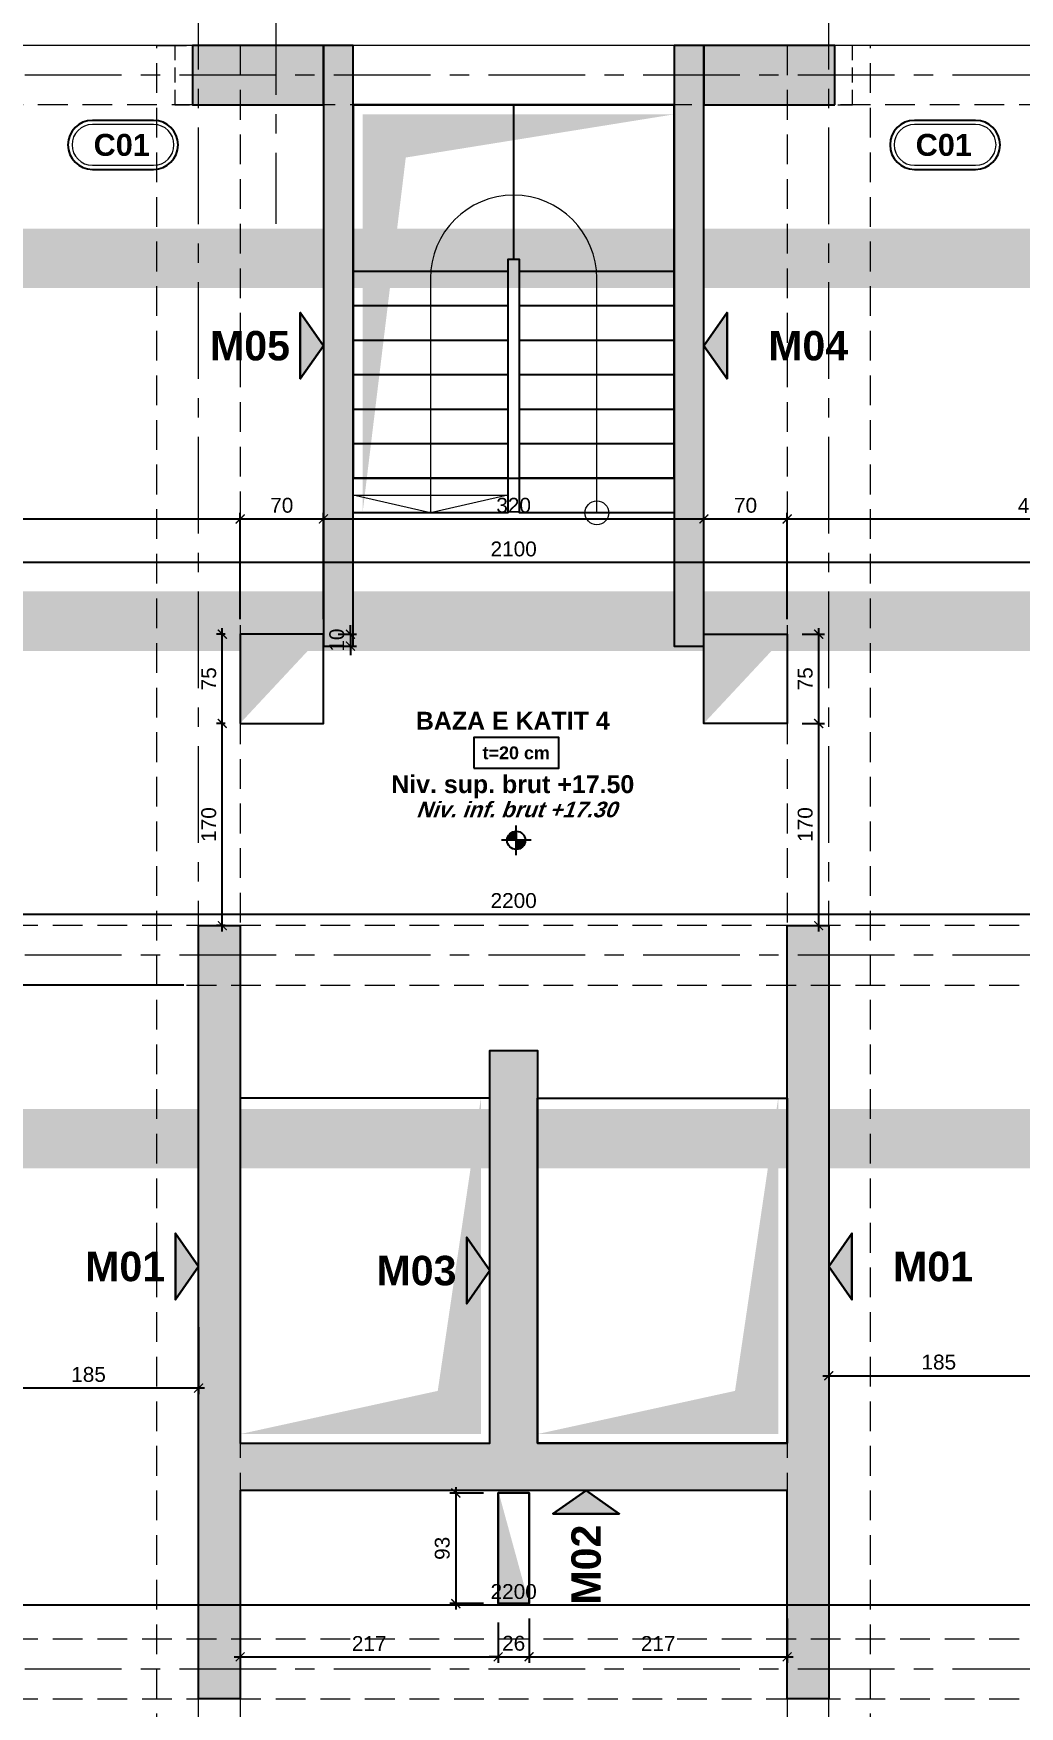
# Model space of a CAD drawing. Header units: centimetres. Extents: x 92587 to 105438, y -55119 to -48334.
# Drawn here: x 101580 to 102409, y -53454 to -52047 of the extents above; entities that cross this region are included whole.
import ezdxf
from ezdxf import colors
from ezdxf.entities.mleader import LeaderData, LeaderLine
from ezdxf.enums import TextEntityAlignment as Align
from ezdxf.math import Vec2, Vec3

# ---------------------------------------------------------------- set-up
doc = ezdxf.new("R2010")
doc.units = ezdxf.units.CM
doc.header["$LTSCALE"] = 50
doc.header["$MEASUREMENT"] = 0
for name, pattern in [('AXES', [2, 1.25, -0.25, 0.25, -0.25]), ('CACHE', [0.375, 0.25, -0.125]), ('CONTINU', [0])]:
    doc.linetypes.add(name, pattern=pattern)
doc.layers.get('0').update_dxf_attribs({"color": 8})
for name, color, linetype, lineweight in [('ARCHITECTE', 252, 'Continuous', 13), ('BETON CACHE', 4, 'CACHE', 5), ('EXISTANT BORD', 251, 'Continuous', 60), ('PERCEMENT COTE', 251, 'Continuous', 13), ('PERCEMENT TRAME', 253, 'Continuous', 13)]:
    doc.layers.add(name, color=color, linetype=linetype, lineweight=lineweight)
for name, color, linetype in [('AXES', 10, 'AXES'), ('BETON COUPE', 3, 'CONTINU'), ('BETON TRAME', 252, 'Continuous'), ('BETON VU', 2, 'Continuous'), ('BORD', 5, 'Continuous'), ('ELEVATION', 150, 'Continuous'), ('NIVEAU', 170, 'Continuous'), ('OMBRE', 253, 'Continuous'), ('PILIER', 7, 'Continuous'), ('TALUS', 2, 'Continuous')]:
    doc.layers.add(name, color=color, linetype=linetype)
doc.layers.add('PILIER PREFA SUP TRAME', color=7, linetype='Continuous', true_color=0xded1ff)
doc.styles.add('Arial', font='arialbd.ttf', dxfattribs={"height": 12.5})
doc.styles.add('BRMNAMES', font='swisseb.ttf', dxfattribs={"height": 20})
doc.styles.add('RS_TEXT_1.100', font='arial.ttf', dxfattribs={"height": 25})
doc.styles.add('RS_TXT_50', font='arial.ttf', dxfattribs={"height": 12.5})
doc.styles.add('style2', font='arialbd.ttf', dxfattribs={"height": 20})
doc.dimstyles.new('RS_50CM_LINEAIRE', dxfattribs={"dimscale": 5, "dimtxt": 12.5, "dimasz": 1.5, "dimexe": 1, "dimexo": 2.5, "dimgap": 1, "dimtad": 1, "dimdec": 1, "dimrnd": 0.5, "dimdsep": 46, "dimtxsty": 'RS_TXT_50', "dimblk1": 'ARCHTICK', "dimblk2": 'ARCHTICK', "dimsah": 1, "dimcen": 2.5, "dimdle": 1, "dimclrt": 4, "dimadec": 0, "dimazin": 2, "dimtfac": 1, "dimtdec": 1, "dimtix": 1, "dimtmove": 2, "dimatfit": 3, "dimfxl": 1, "dimtolj": 1, "dimtzin": 0, "dimarcsym": 0})

# ---------------------------------------------------------------- blocks, each defined once
blk = doc.blocks.new('NIVEAU')
for p, q in [((7.65, 0), (-7.65, 0)), ((0, 7.65), (0, -7.65))]:
    blk.add_line(p, q)
at = {"const_width": 7.65}
for points in [[(0, 3.825, 0.41421356), (-3.825, 0)], [(0, -3.825, 0.41421356), (3.825, 0)]]:
    blk.add_lwpolyline(points, format="xyb", dxfattribs=at)
blk.add_circle((0, 0), 7.65)
blk = doc.blocks.new('PILIER')
at = {"color": 252}
blk.add_lwpolyline([(1.563, 1.2), (-1.437, 1.2, 1), (-1.437, -1.2), (1.563, -1.2, 1), (1.563, 1.2, -1)], format="xyb", dxfattribs=at)
at = {"color": 10, "lineweight": 20}
blk.add_lwpolyline([(1.563, 1), (-1.437, 1, 1), (-1.437, -1), (1.563, -1, 1)], format="xyb", close=True, dxfattribs=at)
at = {"color": 7, "style": 'BRMNAMES'}
blk.add_attdef('PILIER_TEXTE', text='', height=1.076, dxfattribs=at).set_placement((0, 0), align=Align.MIDDLE_CENTER)
blk = doc.blocks.new('ELEVATION _2')
blk.add_hatch(color=0).paths.add_polyline_path([(1.218, -0.851), (0, 0), (-1.218, -0.851)])
at = {"color": 0, "lineweight": 30}
blk.add_lwpolyline([(0, 0), (1.218, -0.851), (-1.218, -0.851), (0, 0)], dxfattribs=at)
at = {"color": 0, "style": 'BRMNAMES'}
blk.add_attdef('ELEVATION_TEXTE', text='', height=1.076, rotation=90, dxfattribs=at).set_placement((0, -1.251), align=Align.MIDDLE_RIGHT)
blk = doc.blocks.new('_Closed')
at = {"color": 0, "linetype": 'ByBlock', "lineweight": -2}
for p, q in [((-1, 0.167), (0, 0)), ((-1, 0.167), (-1, -0.167)), ((0, 0), (-1, -0.167)), ((0, 0), (-1, 0))]:
    blk.add_line(p, q, dxfattribs=at)
blk = doc.blocks.new('_ArchTick')
at = {"color": 0, "linetype": 'ByBlock', "const_width": 0.15}
blk.add_lwpolyline([(-0.5, -0.5), (0.5, 0.5)], dxfattribs=at)
blk = doc.blocks.new('*D2590')
at = {"layer": 'Defpoints', "color": 0, "transparency": 16777216}
for p in [(101753.6, -52455.5), (101336.6, -52482.4), (101753.6, -52552.4)]:
    blk.add_point(p, dxfattribs=at)
at = {"layer": 'PERCEMENT COTE', "color": 0, "lineweight": -2, "transparency": 16777216}
for p, q in [((101331.6, -52455.5), (101758.6, -52455.5)), ((101336.6, -52469.9), (101336.6, -52450.5)), ((101753.6, -52539.9), (101753.6, -52450.5))]:
    blk.add_line(p, q, dxfattribs=at)
at = {"layer": 'PERCEMENT COTE', "color": 0, "lineweight": -2, "transparency": 16777216, "xscale": 7.5, "yscale": 7.5, "zscale": 7.5, "rotation": 180}
blk.add_blockref('_ArchTick', (101336.6, -52455.5), dxfattribs=at)
at = {"layer": 'PERCEMENT COTE', "color": 0, "lineweight": -2, "transparency": 16777216, "xscale": 7.5, "yscale": 7.5, "zscale": 7.5}
blk.add_blockref('_ArchTick', (101753.6, -52455.5), dxfattribs=at)
at = {"layer": 'PERCEMENT COTE', "color": 4, "transparency": 16777216, "insert": (101545.1, -52444.2), "char_height": 12.5, "attachment_point": 5, "style": 'RS_TXT_50'}
blk.add_mtext('\\A1;417', dxfattribs=at)
blk = doc.blocks.new('*D2591')
at = {"layer": 'Defpoints', "color": 0, "transparency": 16777216}
for p in [(101823.6, -52455.5), (101753.6, -52552.4), (101823.6, -52552.4)]:
    blk.add_point(p, dxfattribs=at)
at = {"layer": 'PERCEMENT COTE', "color": 0, "lineweight": -2, "transparency": 16777216}
for p, q in [((101748.6, -52455.5), (101828.6, -52455.5)), ((101753.6, -52539.9), (101753.6, -52450.5)), ((101823.6, -52539.9), (101823.6, -52450.5))]:
    blk.add_line(p, q, dxfattribs=at)
at = {"layer": 'PERCEMENT COTE', "color": 0, "lineweight": -2, "transparency": 16777216, "xscale": 7.5, "yscale": 7.5, "zscale": 7.5, "rotation": 180}
blk.add_blockref('_ArchTick', (101753.6, -52455.5), dxfattribs=at)
at = {"layer": 'PERCEMENT COTE', "color": 0, "lineweight": -2, "transparency": 16777216, "xscale": 7.5, "yscale": 7.5, "zscale": 7.5}
blk.add_blockref('_ArchTick', (101823.6, -52455.5), dxfattribs=at)
at = {"layer": 'PERCEMENT COTE', "color": 4, "transparency": 16777216, "insert": (101788.6, -52444.1), "char_height": 12.5, "attachment_point": 5, "style": 'RS_TXT_50'}
blk.add_mtext('\\A1;70', dxfattribs=at)
blk = doc.blocks.new('*D2592')
at = {"layer": 'Defpoints', "color": 0, "transparency": 16777216}
for p in [(102143.6, -52455.5), (101823.6, -52552.4), (102143.6, -52552.4)]:
    blk.add_point(p, dxfattribs=at)
at = {"layer": 'PERCEMENT COTE', "color": 0, "lineweight": -2, "transparency": 16777216}
for p, q in [((101818.6, -52455.5), (102148.6, -52455.5)), ((101823.6, -52539.9), (101823.6, -52450.5)), ((102143.6, -52539.9), (102143.6, -52450.5))]:
    blk.add_line(p, q, dxfattribs=at)
at = {"layer": 'PERCEMENT COTE', "color": 0, "lineweight": -2, "transparency": 16777216, "xscale": 7.5, "yscale": 7.5, "zscale": 7.5, "rotation": 180}
blk.add_blockref('_ArchTick', (101823.6, -52455.5), dxfattribs=at)
at = {"layer": 'PERCEMENT COTE', "color": 0, "lineweight": -2, "transparency": 16777216, "xscale": 7.5, "yscale": 7.5, "zscale": 7.5}
blk.add_blockref('_ArchTick', (102143.6, -52455.5), dxfattribs=at)
at = {"layer": 'PERCEMENT COTE', "color": 4, "transparency": 16777216, "insert": (101983.6, -52444.1), "char_height": 12.5, "attachment_point": 5, "style": 'RS_TXT_50'}
blk.add_mtext('\\A1;320', dxfattribs=at)
blk = doc.blocks.new('*D2593')
at = {"layer": 'Defpoints', "color": 0, "transparency": 16777216}
for p in [(102213.6, -52455.5), (102143.6, -52552.4), (102213.6, -52552.4)]:
    blk.add_point(p, dxfattribs=at)
at = {"layer": 'PERCEMENT COTE', "color": 0, "lineweight": -2, "transparency": 16777216}
for p, q in [((102138.6, -52455.5), (102218.6, -52455.5)), ((102143.6, -52539.9), (102143.6, -52450.5)), ((102213.6, -52539.9), (102213.6, -52450.5))]:
    blk.add_line(p, q, dxfattribs=at)
at = {"layer": 'PERCEMENT COTE', "color": 0, "lineweight": -2, "transparency": 16777216, "xscale": 7.5, "yscale": 7.5, "zscale": 7.5, "rotation": 180}
blk.add_blockref('_ArchTick', (102143.6, -52455.5), dxfattribs=at)
at = {"layer": 'PERCEMENT COTE', "color": 0, "lineweight": -2, "transparency": 16777216, "xscale": 7.5, "yscale": 7.5, "zscale": 7.5}
blk.add_blockref('_ArchTick', (102213.6, -52455.5), dxfattribs=at)
at = {"layer": 'PERCEMENT COTE', "color": 4, "transparency": 16777216, "insert": (102178.6, -52444.1), "char_height": 12.5, "attachment_point": 5, "style": 'RS_TXT_50'}
blk.add_mtext('\\A1;70', dxfattribs=at)
blk = doc.blocks.new('*D2594')
at = {"layer": 'Defpoints', "color": 0, "transparency": 16777216}
for p in [(102630.5, -52455.5), (102630.5, -52482.4), (102213.6, -52552.4)]:
    blk.add_point(p, dxfattribs=at)
at = {"layer": 'PERCEMENT COTE', "color": 0, "lineweight": -2, "transparency": 16777216}
for p, q in [((102208.6, -52455.5), (102635.5, -52455.5)), ((102213.6, -52539.9), (102213.6, -52450.5)), ((102630.5, -52469.9), (102630.5, -52450.5))]:
    blk.add_line(p, q, dxfattribs=at)
at = {"layer": 'PERCEMENT COTE', "color": 0, "lineweight": -2, "transparency": 16777216, "xscale": 7.5, "yscale": 7.5, "zscale": 7.5, "rotation": 180}
blk.add_blockref('_ArchTick', (102213.6, -52455.5), dxfattribs=at)
at = {"layer": 'PERCEMENT COTE', "color": 0, "lineweight": -2, "transparency": 16777216, "xscale": 7.5, "yscale": 7.5, "zscale": 7.5}
blk.add_blockref('_ArchTick', (102630.5, -52455.5), dxfattribs=at)
at = {"layer": 'PERCEMENT COTE', "color": 4, "transparency": 16777216, "insert": (102422.1, -52444.2), "char_height": 12.5, "attachment_point": 5, "style": 'RS_TXT_50'}
blk.add_mtext('\\A1;417', dxfattribs=at)
blk = doc.blocks.new('*D2597')
at = {"layer": 'Defpoints', "color": 0, "transparency": 16777216}
for p in [(101753.6, -53370.8), (101970.6, -53370.8), (101970.6, -53412.1)]:
    blk.add_point(p, dxfattribs=at)
at = {"layer": 'PERCEMENT COTE', "color": 0, "lineweight": -2, "transparency": 16777216}
for p, q in [((101753.6, -53383.3), (101753.6, -53417.1)), ((101970.6, -53383.3), (101970.6, -53417.1)), ((101748.6, -53412.1), (101975.6, -53412.1))]:
    blk.add_line(p, q, dxfattribs=at)
at = {"layer": 'PERCEMENT COTE', "color": 0, "lineweight": -2, "transparency": 16777216, "xscale": 7.5, "yscale": 7.5, "zscale": 7.5, "rotation": 180}
blk.add_blockref('_ArchTick', (101753.6, -53412.1), dxfattribs=at)
at = {"layer": 'PERCEMENT COTE', "color": 0, "lineweight": -2, "transparency": 16777216, "xscale": 7.5, "yscale": 7.5, "zscale": 7.5}
blk.add_blockref('_ArchTick', (101970.6, -53412.1), dxfattribs=at)
at = {"layer": 'PERCEMENT COTE', "color": 4, "transparency": 16777216, "insert": (101862.1, -53400.9), "char_height": 12.5, "attachment_point": 5, "style": 'RS_TXT_50'}
blk.add_mtext('\\A1;217', dxfattribs=at)
blk = doc.blocks.new('*D2598')
at = {"layer": 'Defpoints', "color": 0, "transparency": 16777216}
for p in [(101970.6, -53370.8), (101996.6, -53367.4), (101996.6, -53412.1)]:
    blk.add_point(p, dxfattribs=at)
at = {"layer": 'PERCEMENT COTE', "color": 0, "lineweight": -2, "transparency": 16777216}
for p, q in [((101970.6, -53383.3), (101970.6, -53417.1)), ((101996.6, -53379.9), (101996.6, -53417.1)), ((101970.6, -53412.1), (101963.1, -53412.1)), ((101970.6, -53412.1), (101996.6, -53412.1)), ((101996.6, -53412.1), (102004.1, -53412.1))]:
    blk.add_line(p, q, dxfattribs=at)
at = {"layer": 'PERCEMENT COTE', "color": 0, "lineweight": -2, "transparency": 16777216, "xscale": 7.5, "yscale": 7.5, "zscale": 7.5}
blk.add_blockref('_ArchTick', (101970.6, -53412.1), dxfattribs=at)
at = {"layer": 'PERCEMENT COTE', "color": 0, "lineweight": -2, "transparency": 16777216, "xscale": 7.5, "yscale": 7.5, "zscale": 7.5, "rotation": 180}
blk.add_blockref('_ArchTick', (101996.6, -53412.1), dxfattribs=at)
at = {"layer": 'PERCEMENT COTE', "color": 4, "transparency": 16777216, "insert": (101983.6, -53400.8), "char_height": 12.5, "attachment_point": 5, "style": 'RS_TXT_50'}
blk.add_mtext('\\A1;26', dxfattribs=at)
blk = doc.blocks.new('*D2599')
at = {"layer": 'Defpoints', "color": 0, "transparency": 16777216}
for p in [(101996.6, -53367.4), (102213.6, -53367.4), (102213.6, -53412.1)]:
    blk.add_point(p, dxfattribs=at)
at = {"layer": 'PERCEMENT COTE', "color": 0, "lineweight": -2, "transparency": 16777216}
for p, q in [((101996.6, -53379.9), (101996.6, -53417.1)), ((102213.6, -53379.9), (102213.6, -53417.1)), ((101991.6, -53412.1), (102218.6, -53412.1))]:
    blk.add_line(p, q, dxfattribs=at)
at = {"layer": 'PERCEMENT COTE', "color": 0, "lineweight": -2, "transparency": 16777216, "xscale": 7.5, "yscale": 7.5, "zscale": 7.5, "rotation": 180}
blk.add_blockref('_ArchTick', (101996.6, -53412.1), dxfattribs=at)
at = {"layer": 'PERCEMENT COTE', "color": 0, "lineweight": -2, "transparency": 16777216, "xscale": 7.5, "yscale": 7.5, "zscale": 7.5}
blk.add_blockref('_ArchTick', (102213.6, -53412.1), dxfattribs=at)
at = {"layer": 'PERCEMENT COTE', "color": 4, "transparency": 16777216, "insert": (102105.1, -53400.9), "char_height": 12.5, "attachment_point": 5, "style": 'RS_TXT_50'}
blk.add_mtext('\\A1;217', dxfattribs=at)
blk = doc.blocks.new('*D2600')
at = {"layer": 'Defpoints', "color": 0, "transparency": 16777216}
for p in [(101718.6, -53122.4), (101533.6, -53137.4), (101533.6, -53186.2)]:
    blk.add_point(p, dxfattribs=at)
at = {"layer": 'PERCEMENT COTE', "color": 0, "lineweight": -2, "transparency": 16777216}
for p, q in [((101718.6, -53134.9), (101718.6, -53191.2)), ((101533.6, -53149.9), (101533.6, -53191.2)), ((101723.6, -53186.2), (101528.6, -53186.2))]:
    blk.add_line(p, q, dxfattribs=at)
at = {"layer": 'PERCEMENT COTE', "color": 0, "lineweight": -2, "transparency": 16777216, "xscale": 7.5, "yscale": 7.5, "zscale": 7.5, "rotation": 180}
blk.add_blockref('_ArchTick', (101533.6, -53186.2), dxfattribs=at)
at = {"layer": 'PERCEMENT COTE', "color": 0, "lineweight": -2, "transparency": 16777216, "xscale": 7.5, "yscale": 7.5, "zscale": 7.5}
blk.add_blockref('_ArchTick', (101718.6, -53186.2), dxfattribs=at)
at = {"layer": 'PERCEMENT COTE', "color": 4, "transparency": 16777216, "insert": (101626.1, -53174.8), "char_height": 12.5, "attachment_point": 5, "style": 'RS_TXT_50'}
blk.add_mtext('\\A1;185', dxfattribs=at)
blk = doc.blocks.new('*D2604')
at = {"layer": 'Defpoints', "color": 0, "transparency": 16777216}
for p in [(102433.6, -53137.4), (102248.6, -53143.8), (102433.6, -53175.8)]:
    blk.add_point(p, dxfattribs=at)
at = {"layer": 'PERCEMENT COTE', "color": 0, "lineweight": -2, "transparency": 16777216}
for p, q in [((102433.6, -53149.9), (102433.6, -53180.8)), ((102248.6, -53156.3), (102248.6, -53180.8)), ((102243.6, -53175.8), (102438.6, -53175.8))]:
    blk.add_line(p, q, dxfattribs=at)
at = {"layer": 'PERCEMENT COTE', "color": 0, "lineweight": -2, "transparency": 16777216, "xscale": 7.5, "yscale": 7.5, "zscale": 7.5, "rotation": 180}
blk.add_blockref('_ArchTick', (102248.6, -53175.8), dxfattribs=at)
at = {"layer": 'PERCEMENT COTE', "color": 0, "lineweight": -2, "transparency": 16777216, "xscale": 7.5, "yscale": 7.5, "zscale": 7.5}
blk.add_blockref('_ArchTick', (102433.6, -53175.8), dxfattribs=at)
at = {"layer": 'PERCEMENT COTE', "color": 4, "transparency": 16777216, "insert": (102341.1, -53164.4), "char_height": 12.5, "attachment_point": 5, "style": 'RS_TXT_50'}
blk.add_mtext('\\A1;185', dxfattribs=at)
blk = doc.blocks.new('*D2623')
at = {"layer": 'Defpoints', "color": 0, "transparency": 16777216}
for p in [(101970.6, -53274.4), (101935, -53367.4), (101970.6, -53367.4)]:
    blk.add_point(p, dxfattribs=at)
at = {"layer": 'PERCEMENT COTE', "color": 0, "lineweight": -2, "transparency": 16777216}
for p, q in [((101958.1, -53274.4), (101930, -53274.4)), ((101935, -53269.4), (101935, -53372.4)), ((101958.1, -53367.4), (101930, -53367.4))]:
    blk.add_line(p, q, dxfattribs=at)
at = {"layer": 'PERCEMENT COTE', "color": 0, "lineweight": -2, "transparency": 16777216, "xscale": 7.5, "yscale": 7.5, "zscale": 7.5}
for p, rotation in [((101935, -53274.4), 90), ((101935, -53367.4), 270)]:
    blk.add_blockref('_ArchTick', p, dxfattribs=dict(at, rotation=rotation))
at = {"layer": 'PERCEMENT COTE', "color": 4, "transparency": 16777216, "insert": (101923.6, -53320.9), "char_height": 12.5, "attachment_point": 5, "rotation": 90, "style": 'RS_TXT_50'}
blk.add_mtext('\\A1;93', dxfattribs=at)
blk = doc.blocks.new('*D2637')
at = {"layer": 'Defpoints', "color": 0, "transparency": 16777216}
for p in [(101738.6, -52627.4), (101753.6, -52627.4), (101753.6, -52797.4)]:
    blk.add_point(p, dxfattribs=at)
at = {"layer": 'PERCEMENT COTE', "color": 0, "lineweight": -2, "transparency": 16777216}
for p, q in [((101741.1, -52627.4), (101733.6, -52627.4)), ((101738.6, -52802.4), (101738.6, -52622.4)), ((101741.1, -52797.4), (101733.6, -52797.4))]:
    blk.add_line(p, q, dxfattribs=at)
at = {"layer": 'PERCEMENT COTE', "color": 0, "lineweight": -2, "transparency": 16777216, "xscale": 7.5, "yscale": 7.5, "zscale": 7.5}
for p, rotation in [((101738.6, -52627.4), 90), ((101738.6, -52797.4), 270)]:
    blk.add_blockref('_ArchTick', p, dxfattribs=dict(at, rotation=rotation))
at = {"layer": 'PERCEMENT COTE', "color": 4, "transparency": 16777216, "insert": (101727.2, -52712.4), "char_height": 12.5, "attachment_point": 5, "rotation": 90, "style": 'RS_TXT_50'}
blk.add_mtext('\\A1;170', dxfattribs=at)
blk = doc.blocks.new('*D2638')
at = {"layer": 'Defpoints', "color": 0, "transparency": 16777216}
for p in [(101738.6, -52552.4), (101753.6, -52552.4), (101753.6, -52627.4)]:
    blk.add_point(p, dxfattribs=at)
at = {"layer": 'PERCEMENT COTE', "color": 0, "lineweight": -2, "transparency": 16777216}
for p, q in [((101738.6, -52632.4), (101738.6, -52547.4)), ((101741.1, -52552.4), (101733.6, -52552.4)), ((101741.1, -52627.4), (101733.6, -52627.4))]:
    blk.add_line(p, q, dxfattribs=at)
at = {"layer": 'PERCEMENT COTE', "color": 0, "lineweight": -2, "transparency": 16777216, "xscale": 7.5, "yscale": 7.5, "zscale": 7.5}
for p, rotation in [((101738.6, -52552.4), 90), ((101738.6, -52627.4), 270)]:
    blk.add_blockref('_ArchTick', p, dxfattribs=dict(at, rotation=rotation))
at = {"layer": 'PERCEMENT COTE', "color": 4, "transparency": 16777216, "insert": (101727.2, -52589.9), "char_height": 12.5, "attachment_point": 5, "rotation": 90, "style": 'RS_TXT_50'}
blk.add_mtext('\\A1;75', dxfattribs=at)
blk = doc.blocks.new('*D2639')
at = {"layer": 'Defpoints', "color": 0, "transparency": 16777216}
for p in [(102213.6, -52627.4), (102240.1, -52627.4), (102231.1, -52797.4)]:
    blk.add_point(p, dxfattribs=at)
at = {"layer": 'PERCEMENT COTE', "color": 0, "lineweight": -2, "transparency": 16777216}
for p, q in [((102226.1, -52627.4), (102245.1, -52627.4)), ((102240.1, -52802.4), (102240.1, -52622.4)), ((102243.6, -52797.4), (102245.1, -52797.4))]:
    blk.add_line(p, q, dxfattribs=at)
at = {"layer": 'PERCEMENT COTE', "color": 0, "lineweight": -2, "transparency": 16777216, "xscale": 7.5, "yscale": 7.5, "zscale": 7.5}
for p, rotation in [((102240.1, -52627.4), 90), ((102240.1, -52797.4), 270)]:
    blk.add_blockref('_ArchTick', p, dxfattribs=dict(at, rotation=rotation))
at = {"layer": 'PERCEMENT COTE', "color": 4, "transparency": 16777216, "insert": (102228.8, -52712.4), "char_height": 12.5, "attachment_point": 5, "rotation": 90, "style": 'RS_TXT_50'}
blk.add_mtext('\\A1;170', dxfattribs=at)
blk = doc.blocks.new('*D2640')
at = {"layer": 'Defpoints', "color": 0, "transparency": 16777216}
for p in [(102213.6, -52552.4), (102240.1, -52552.4), (102213.6, -52627.4)]:
    blk.add_point(p, dxfattribs=at)
at = {"layer": 'PERCEMENT COTE', "color": 0, "lineweight": -2, "transparency": 16777216}
for p, q in [((102240.1, -52632.4), (102240.1, -52547.4)), ((102226.1, -52552.4), (102245.1, -52552.4)), ((102226.1, -52627.4), (102245.1, -52627.4))]:
    blk.add_line(p, q, dxfattribs=at)
at = {"layer": 'PERCEMENT COTE', "color": 0, "lineweight": -2, "transparency": 16777216, "xscale": 7.5, "yscale": 7.5, "zscale": 7.5}
for p, rotation in [((102240.1, -52552.4), 90), ((102240.1, -52627.4), 270)]:
    blk.add_blockref('_ArchTick', p, dxfattribs=dict(at, rotation=rotation))
at = {"layer": 'PERCEMENT COTE', "color": 4, "transparency": 16777216, "insert": (102228.8, -52589.9), "char_height": 12.5, "attachment_point": 5, "rotation": 90, "style": 'RS_TXT_50'}
blk.add_mtext('\\A1;75', dxfattribs=at)
blk = doc.blocks.new('*D2719')
at = {"layer": 'BETON COUPE', "color": 0, "lineweight": -2, "transparency": 16777216}
for p, q in [((100933.6, -52119.9), (100933.6, -52497.1)), ((103033.6, -52119.9), (103033.6, -52497.1)), ((103038.6, -52492.1), (100928.6, -52492.1))]:
    blk.add_line(p, q, dxfattribs=at)
at = {"layer": 'Defpoints', "color": 0, "transparency": 16777216}
for p in [(100933.6, -52107.4), (103033.6, -52107.4), (100933.6, -52492.1)]:
    blk.add_point(p, dxfattribs=at)
at = {"layer": 'BETON COUPE', "color": 0, "lineweight": -2, "transparency": 16777216, "xscale": 7.5, "yscale": 7.5, "zscale": 7.5, "rotation": 180}
blk.add_blockref('_ArchTick', (100933.6, -52492.1), dxfattribs=at)
at = {"layer": 'BETON COUPE', "color": 0, "lineweight": -2, "transparency": 16777216, "xscale": 7.5, "yscale": 7.5, "zscale": 7.5}
blk.add_blockref('_ArchTick', (103033.6, -52492.1), dxfattribs=at)
at = {"layer": 'BETON COUPE', "color": 4, "transparency": 16777216, "insert": (101983.6, -52480.8), "char_height": 12.5, "attachment_point": 5, "style": 'RS_TXT_50'}
blk.add_mtext('\\A1;2100', dxfattribs=at)
blk = doc.blocks.new('*D2720')
at = {"layer": 'BETON COUPE', "color": 0, "lineweight": -2, "transparency": 16777216}
for p, q in [((100883.6, -52834.9), (100883.6, -52782.8)), ((103083.6, -52834.9), (103083.6, -52782.8)), ((100878.6, -52787.8), (103088.6, -52787.8))]:
    blk.add_line(p, q, dxfattribs=at)
at = {"layer": 'Defpoints', "color": 0, "transparency": 16777216}
for p in [(103083.6, -52787.8), (100883.6, -52847.4), (103083.6, -52847.4)]:
    blk.add_point(p, dxfattribs=at)
at = {"layer": 'BETON COUPE', "color": 0, "lineweight": -2, "transparency": 16777216, "xscale": 7.5, "yscale": 7.5, "zscale": 7.5, "rotation": 180}
blk.add_blockref('_ArchTick', (100883.6, -52787.8), dxfattribs=at)
at = {"layer": 'BETON COUPE', "color": 0, "lineweight": -2, "transparency": 16777216, "xscale": 7.5, "yscale": 7.5, "zscale": 7.5}
blk.add_blockref('_ArchTick', (103083.6, -52787.8), dxfattribs=at)
at = {"layer": 'BETON COUPE', "color": 4, "transparency": 16777216, "insert": (101983.6, -52776.4), "char_height": 12.5, "attachment_point": 5, "style": 'RS_TXT_50'}
blk.add_mtext('\\A1;2200', dxfattribs=at)
blk = doc.blocks.new('*D2721')
at = {"layer": 'BETON COUPE', "color": 0, "lineweight": -2, "transparency": 16777216}
for p, q in [((100883.6, -53384.9), (100883.6, -53363.7)), ((103083.6, -53384.9), (103083.6, -53363.7)), ((103088.6, -53368.7), (100878.6, -53368.7))]:
    blk.add_line(p, q, dxfattribs=at)
at = {"layer": 'Defpoints', "color": 0, "transparency": 16777216}
for p in [(100883.6, -53368.7), (100883.6, -53397.4), (103083.6, -53397.4)]:
    blk.add_point(p, dxfattribs=at)
at = {"layer": 'BETON COUPE', "color": 0, "lineweight": -2, "transparency": 16777216, "xscale": 7.5, "yscale": 7.5, "zscale": 7.5, "rotation": 180}
blk.add_blockref('_ArchTick', (100883.6, -53368.7), dxfattribs=at)
at = {"layer": 'BETON COUPE', "color": 0, "lineweight": -2, "transparency": 16777216, "xscale": 7.5, "yscale": 7.5, "zscale": 7.5}
blk.add_blockref('_ArchTick', (103083.6, -53368.7), dxfattribs=at)
at = {"layer": 'BETON COUPE', "color": 4, "transparency": 16777216, "insert": (101983.6, -53357.3), "char_height": 12.5, "attachment_point": 5, "style": 'RS_TXT_50'}
blk.add_mtext('\\A1;2200', dxfattribs=at)
blk = doc.blocks.new('*D2865')
at = {"layer": 'Defpoints', "color": 0, "ltscale": 0.5, "transparency": 16777216}
for p in [(101564.9, -52847.4), (101718.6, -52847.4), (101486.1, -53107.4)]:
    blk.add_point(p, dxfattribs=at)
at = {"layer": 'TALUS', "color": 0, "lineweight": -2, "ltscale": 0.5, "transparency": 16777216}
for p, q in [((101564.9, -53112.4), (101564.9, -52842.4)), ((101706.1, -52847.4), (101559.9, -52847.4)), ((101498.6, -53107.4), (101569.9, -53107.4))]:
    blk.add_line(p, q, dxfattribs=at)
at = {"layer": 'TALUS', "color": 0, "lineweight": -2, "ltscale": 0.5, "transparency": 16777216, "xscale": 7.5, "yscale": 7.5, "zscale": 7.5}
for p, rotation in [((101564.9, -52847.4), 90), ((101564.9, -53107.4), 270)]:
    blk.add_blockref('_ArchTick', p, dxfattribs=dict(at, rotation=rotation))
at = {"layer": 'TALUS', "color": 4, "ltscale": 0.5, "transparency": 16777216, "insert": (101553.5, -52977.4), "char_height": 12.5, "attachment_point": 5, "rotation": 90, "style": 'RS_TXT_50'}
blk.add_mtext('\\A1;260', dxfattribs=at)
blk = doc.blocks.new('*D2874')
at = {"layer": 'Defpoints', "color": 0, "ltscale": 0.5, "transparency": 16777216}
for p in [(101823.6, -52552.4), (101823.6, -52562.4), (101846.3, -52562.4)]:
    blk.add_point(p, dxfattribs=at)
at = {"layer": 'TALUS', "color": 0, "lineweight": -2, "ltscale": 0.5, "transparency": 16777216}
for p, q in [((101846.3, -52552.4), (101846.3, -52544.9)), ((101836.1, -52552.4), (101851.3, -52552.4)), ((101836.1, -52562.4), (101851.3, -52562.4)), ((101846.3, -52552.4), (101846.3, -52562.4)), ((101846.3, -52562.4), (101846.3, -52569.9))]:
    blk.add_line(p, q, dxfattribs=at)
at = {"layer": 'TALUS', "color": 0, "lineweight": -2, "ltscale": 0.5, "transparency": 16777216, "xscale": 7.5, "yscale": 7.5, "zscale": 7.5}
for p, rotation in [((101846.3, -52552.4), 270), ((101846.3, -52562.4), 90)]:
    blk.add_blockref('_ArchTick', p, dxfattribs=dict(at, rotation=rotation))
at = {"layer": 'TALUS', "color": 4, "ltscale": 0.5, "transparency": 16777216, "insert": (101834.9, -52557.4), "char_height": 12.5, "attachment_point": 5, "rotation": 90, "style": 'RS_TXT_50'}
blk.add_mtext('\\A1;10', dxfattribs=at)

msp = doc.modelspace()

# ---------------------------------------------------------------- hatches: boundary and pattern name
at = {"layer": 'BETON TRAME', "transparency": 33554559}
h = msp.add_hatch(color=256, dxfattribs=at)
h.dxf.hatch_style = 1
h.paths.add_polyline_path([(102213.57, -52797.36), (102248.57, -52797.36), (102248.57, -53447.36), (102213.57, -53447.36), (102213.57, -53272.36), (101753.57, -53272.36), (101753.57, -53447.36), (101718.57, -53447.36), (101718.57, -52797.36), (101753.57, -52797.36), (101753.57, -53232.36), (101963.57, -53232.36), (101963.57, -52902.36), (102003.57, -52902.36), (102003.57, -53232.36), (102213.57, -53232.36)])
h.paths.add_polyline_path([(103083.57, -54122.36), (103083.57, -54072.36), (102948.57, -54072.36), (102948.57, -54122.36)])
h.paths.add_polyline_path([(102348.57, -54122.36), (102348.57, -54072.36), (102213.57, -54072.36), (102213.57, -54122.36)])
h.paths.add_polyline_path([(101753.57, -54122.36), (101753.57, -54072.36), (101618.57, -54072.36), (101618.57, -54122.36)])
h.paths.add_polyline_path([(101018.57, -54122.36), (101018.57, -54072.36), (100883.57, -54072.36), (100883.57, -54122.36)])
h.paths.add_polyline_path([(101018.57, -53447.36), (101018.57, -53397.36), (100883.57, -53397.36), (100883.57, -53447.36)])
h.paths.add_polyline_path([(103083.57, -53447.36), (103083.57, -53397.36), (102948.57, -53397.36), (102948.57, -53447.36)])
h.paths.add_polyline_path([(103083.57, -52847.36), (103083.57, -52797.36), (102948.57, -52797.36), (102948.57, -52847.36)])
h.paths.add_polyline_path([(101018.57, -52847.36), (101018.57, -52797.36), (100883.57, -52797.36), (100883.57, -52847.36)])
h.paths.add_polyline_path([(101018.57, -52107.36), (101018.57, -52057.36), (100883.57, -52057.36), (100883.57, -52107.36)])
h.paths.add_polyline_path([(102948.57, -52057.36), (102948.57, -52107.36), (103083.57, -52107.36), (103083.57, -52057.36)])
h.paths.add_polyline_path([(102253.57, -52107.36), (102253.57, -52057.36), (102143.57, -52057.36), (102143.57, -52107.36)])
h.paths.add_polyline_path([(101823.57, -52107.36), (101823.57, -52057.36), (101713.57, -52057.36), (101713.57, -52107.36)])
h.paths.add_polyline_path([(101848.57, -52057.36), (101823.57, -52057.36), (101823.57, -52562.36), (101848.57, -52562.36)])
h.paths.add_polyline_path([(102143.57, -52057.36), (102118.57, -52057.36), (102118.57, -52562.36), (102143.57, -52562.36)])

# ---------------------------------------------------------------- linework, layer by layer
at = {"layer": 'ARCHITECTE'}
msp.add_lwpolyline([(102053.57, -52450.36), (102053.57, -52253.36, 1), (101913.57, -52253.36), (101913.57, -52450.36), (101848.57, -52435.58), (101978.57, -52435.58), (101913.57, -52450.36)], format="xyb", dxfattribs=at)
msp.add_circle((102053.57, -52450.36), 10, dxfattribs=at)
at = {"layer": 'AXES', "lineweight": 5, "ltscale": 1.3}
for p, q in [((101783.57, -49677.81), (101783.57, -52207.34)), ((101718.57, -54417.76), (101718.57, -51920.77)), ((102248.57, -54417.76), (102248.57, -51920.77)), ((103473.75, -52082.36), (99404.26, -52082.36)), ((103473.75, -52822.36), (99404.26, -52822.36)), ((103473.75, -53422.36), (99404.26, -53422.36))]:
    msp.add_line(p, q, dxfattribs=at)
at = {"layer": 'BETON CACHE', "lineweight": 5, "ltscale": 2}
for points in [[(100883.57, -54122.36), (103083.57, -54122.36), (103083.57, -52057.36), (100883.57, -52057.36)], [(101753.57, -54122.36), (101683.57, -54122.36), (101683.57, -52057.36), (101753.57, -52057.36)], [(102213.57, -54122.36), (102283.57, -54122.36), (102283.57, -52057.36), (102213.57, -52057.36)], [(100933.57, -54072.36), (103033.57, -54072.36), (103033.57, -52107.36), (100933.57, -52107.36)], [(100883.57, -52847.36), (103083.57, -52847.36), (103083.57, -52797.36), (100883.57, -52797.36)], [(103083.57, -53397.36), (100883.57, -53397.36), (100883.57, -53447.36), (103083.57, -53447.36)]]:
    msp.add_lwpolyline(points, close=True, dxfattribs=at)
at = {"layer": 'BETON COUPE'}
for points in [[(101823.57, -52107.36), (101823.57, -52057.36), (101713.57, -52057.36), (101713.57, -52107.36)], [(101848.57, -52057.36), (101823.57, -52057.36), (101823.57, -52562.36), (101848.57, -52562.36)], [(102143.57, -52057.36), (102118.57, -52057.36), (102118.57, -52562.36), (102143.57, -52562.36)], [(102253.57, -52107.36), (102253.57, -52057.36), (102143.57, -52057.36), (102143.57, -52107.36)], [(102213.57, -52797.36), (102248.57, -52797.36), (102248.57, -53447.36), (102213.57, -53447.36), (102213.57, -53272.36), (101753.57, -53272.36), (101753.57, -53447.36), (101718.57, -53447.36), (101718.57, -52797.36), (101753.57, -52797.36), (101753.57, -53232.36), (101963.57, -53232.36), (101963.57, -52902.36), (102003.57, -52902.36), (102003.57, -53232.36), (102213.57, -53232.36)]]:
    msp.add_lwpolyline(points, close=True, dxfattribs=at)
at = {"layer": 'BETON VU'}
msp.add_lwpolyline([(102118.57, -52450.36), (101988.57, -52450.36), (101988.57, -52237.36), (101978.57, -52237.36), (101978.57, -52450.36), (101848.57, -52450.36), (101848.57, -52107.36), (102118.57, -52107.36)], close=True, dxfattribs=at)
for points in [[(101983.57, -52107.36), (101983.57, -52237.36)], [(101978.57, -52247.36), (101848.57, -52247.36)], [(102118.57, -52247.36), (101988.57, -52247.36)], [(101978.57, -52276.36), (101848.57, -52276.36)], [(102118.57, -52276.36), (101988.57, -52276.36)], [(101978.57, -52305.36), (101848.57, -52305.36)], [(102118.57, -52305.36), (101988.57, -52305.36)], [(101978.57, -52334.36), (101848.57, -52334.36)], [(102118.57, -52334.36), (101988.57, -52334.36)], [(101978.57, -52363.36), (101848.57, -52363.36)], [(102118.57, -52363.36), (101988.57, -52363.36)], [(101978.57, -52392.36), (101848.57, -52392.36)], [(102118.57, -52392.36), (101988.57, -52392.36)], [(101978.57, -52421.36), (101848.57, -52421.36)], [(102118.57, -52421.36), (101988.57, -52421.36)]]:
    msp.add_lwpolyline(points, dxfattribs=at)
at = {"layer": 'BORD', "lineweight": 5, "ltscale": 0.5}
msp.add_lwpolyline([(103083.57, -53782.36), (103083.57, -52462.36), (103183.57, -52462.36), (103183.57, -52122.36), (103083.57, -52122.36), (103083.57, -52057.36), (100883.57, -52057.36), (100378.57, -52057.36), (100378.57, -53422.36), (100883.57, -53422.36), (100883.57, -53782.36)], dxfattribs=at)
at = {"layer": 'BORD'}
for points in [[(102118.57, -52107.36), (101848.57, -52107.36), (101848.57, -52421.36), (102118.57, -52421.36)], [(101753.57, -52627.36), (101823.57, -52627.36), (101823.57, -52552.36), (101753.57, -52552.36)], [(102213.57, -52627.36), (102143.57, -52627.36), (102143.57, -52552.36), (102213.57, -52552.36)], [(101963.57, -52942.36), (101753.57, -52942.36), (101753.57, -53232.36), (101963.57, -53232.36)], [(102003.57, -52942.36), (102213.57, -52942.36), (102213.57, -53232.36), (102003.57, -53232.36)], [(101996.57, -53367.36), (101970.57, -53367.36), (101970.57, -53274.36), (101996.57, -53274.36)], [(101970.57, -53367.36), (101996.57, -53367.36), (101996.57, -53274.36), (101970.57, -53274.36)]]:
    msp.add_lwpolyline(points, close=True, dxfattribs=at)
at = {"layer": 'EXISTANT BORD', "linetype": 'CACHE', "lineweight": 13}
for points in [[(101823.57, -52107.36), (101823.57, -52057.36), (101698.57, -52057.36), (101698.57, -52107.36)], [(102268.57, -52107.36), (102268.57, -52057.36), (102143.57, -52057.36), (102143.57, -52107.36)]]:
    msp.add_lwpolyline(points, close=True, dxfattribs=at)
at = {"layer": 'NIVEAU'}
for p, q in [((101985.75, -52738.16), (101985.75, -52713.16)), ((101998.25, -52725.66), (101973.25, -52725.66))]:
    msp.add_line(p, q, dxfattribs=at)
msp.add_lwpolyline([(101950.24, -52665), (102021.49, -52665), (102021.49, -52639.29), (101950.24, -52639.29)], close=True, dxfattribs=at)
at = {"layer": 'OMBRE'}
for points in [[(101856.57, -52450.36), (101856.57, -52115.36), (101892.88, -52151.67)], [(101856.57, -52115.36), (101892.88, -52151.67), (102118.57, -52115.36)], [(101956.07, -52942.36), (101956.07, -53224.86), (101919.76, -53188.55)], [(102206.07, -52942.36), (102206.07, -53224.86), (102169.76, -53188.55)], [(101956.07, -53224.86), (101919.76, -53188.55), (101753.57, -53224.86)], [(102206.07, -53224.86), (102169.76, -53188.55), (102003.57, -53224.86)]]:
    msp.add_solid(points, dxfattribs=at)
at = {"layer": 'PERCEMENT TRAME'}
for points in [[(101753.57, -52627.36), (101753.57, -52552.36), (101823.57, -52552.36)], [(102143.57, -52627.36), (102143.57, -52552.36), (102213.57, -52552.36)], [(101996.57, -53367.36), (101970.57, -53367.36), (101970.57, -53272.36)]]:
    msp.add_solid(points, dxfattribs=at)

# ---------------------------------------------------------------- block references
at = {"layer": 'ELEVATION'}
ref = msp.add_blockref('ELEVATION _2', (101823.57, -52309.86), dxfattribs=dict(at, xscale=22.86, yscale=22.86, zscale=22.86, rotation=270))
ref.add_attrib('ELEVATION_TEXTE', 'M05', dxfattribs={"layer": '0', "color": 0, "height": 24.75, "style": 'BRMNAMES'}).set_placement((101795.51, -52309.86), align=Align.MIDDLE_RIGHT)
ref = msp.add_blockref('ELEVATION _2', (102143.57, -52309.86), dxfattribs=dict(at, xscale=-22.86, yscale=22.86, zscale=22.86, rotation=90))
ref.add_attrib('ELEVATION_TEXTE', 'M04', dxfattribs={"layer": '0', "color": 0, "height": 24.75, "style": 'BRMNAMES'}).set_placement((102264.89, -52309.86), align=Align.MIDDLE_RIGHT)
ref = msp.add_blockref('ELEVATION _2', (101718.57, -53083.97), dxfattribs=dict(at, xscale=22.86, yscale=22.86, zscale=22.86, rotation=270))
ref.add_attrib('ELEVATION_TEXTE', 'M01', dxfattribs={"layer": '0', "color": 0, "height": 24.75, "style": 'BRMNAMES'}).set_placement((101690.51, -53083.97), align=Align.MIDDLE_RIGHT)
ref = msp.add_blockref('ELEVATION _2', (101963.57, -53087.36), dxfattribs=dict(at, xscale=22.86, yscale=22.86, zscale=22.86, rotation=270))
ref.add_attrib('ELEVATION_TEXTE', 'M03', dxfattribs={"layer": '0', "color": 0, "height": 24.75, "style": 'BRMNAMES'}).set_placement((101935.51, -53087.36), align=Align.MIDDLE_RIGHT)
ref = msp.add_blockref('ELEVATION _2', (102248.57, -53083.97), dxfattribs=dict(at, xscale=-22.86, yscale=22.86, zscale=22.86, rotation=90))
ref.add_attrib('ELEVATION_TEXTE', 'M01', dxfattribs={"layer": '0', "color": 0, "height": 24.75, "style": 'BRMNAMES'}).set_placement((102369.89, -53083.97), align=Align.MIDDLE_RIGHT)
ref = msp.add_blockref('ELEVATION _2', (102044.5, -53272.36), dxfattribs=dict(at, xscale=22.85999999999999, yscale=22.85999999999999, zscale=22.85999999999999))
ref.add_attrib('ELEVATION_TEXTE', 'M02', dxfattribs={"layer": '0', "color": 0, "height": 24.75, "rotation": 90, "style": 'BRMNAMES'}).set_placement((102044.5, -53300.96), align=Align.MIDDLE_RIGHT)
at = {"layer": 'NIVEAU'}
msp.add_blockref('NIVEAU', (101985.75, -52725.66), dxfattribs=at)
at = {"layer": 'PILIER', "xscale": 17.145, "yscale": 17.145, "zscale": 17.145}
for p in [(101654.02, -52141.03), (102345.3, -52141.03)]:
    msp.add_blockref('PILIER', p, dxfattribs=at).add_auto_attribs({'PILIER_TEXTE': 'C01'})

# ---------------------------------------------------------------- texts
at = {"layer": 'NIVEAU', "style": 'style2'}
for s, p in [('BAZA E KATIT 4 ', (101985.75, -52625.14)), ('Niv. sup. brut +17.50 ', (101985.75, -52680.35))]:
    msp.add_text(s, height=15, dxfattribs=at).set_placement(p, align=Align.MIDDLE)
msp.add_text('t=20 cm', height=10.792, dxfattribs=at).set_placement((101985.75, -52652.14), align=Align.MIDDLE_CENTER)
at = {"layer": 'NIVEAU', "style": 'Arial', "oblique": 20}
msp.add_text('Niv. inf. brut +17.30', height=13.125, dxfattribs=at).set_placement((101985.75, -52699.52), align=Align.MIDDLE)

# ---------------------------------------------------------------- dimensions: what is measured, and where the dimension line sits
at = {"layer": 'BETON COUPE'}
dim = msp.add_linear_dim(base=(100883.57, -53368.73), p1=(103083.57, -53397.36), p2=(100883.57, -53397.36), dimstyle='RS_50CM_LINEAIRE', dxfattribs=at)
dim.commit()
dim.dimension.update_dxf_attribs({"geometry": '*D2721', "text_midpoint": (101983.57, -53357.35)})
at = {"layer": 'PERCEMENT COTE'}
for base, p1, p2, picture, middle in [((101738.59, -52627.36), (101753.57, -52797.36), (101753.57, -52627.36), '*D2637', (101727.21, -52712.36)), ((102240.14, -52627.36), (102231.07, -52797.36), (102213.57, -52627.36), '*D2639', (102228.76, -52712.36)), ((101934.99, -53367.36), (101970.57, -53274.36), (101970.57, -53367.36), '*D2623', (101923.6, -53320.86))]:
    dim = msp.add_linear_dim(base=base, p1=p1, p2=p2, angle=90, dimstyle='RS_50CM_LINEAIRE', dxfattribs=at)
    dim.commit()
    dim.dimension.update_dxf_attribs({"geometry": picture, "text_midpoint": middle})
for base, p1, p2, picture, middle in [((101533.57, -53186.2), (101718.57, -53122.36), (101533.57, -53137.36), '*D2600', (101626.07, -53174.82)), ((102433.57, -53175.75), (102248.57, -53143.82), (102433.57, -53137.36), '*D2604', (102341.07, -53164.37)), ((101970.57, -53412.14), (101753.57, -53370.85), (101970.57, -53370.85), '*D2597', (101862.07, -53400.87)), ((101996.57, -53412.14), (101970.57, -53370.85), (101996.57, -53367.36), '*D2598', (101983.57, -53400.76)), ((102213.57, -53412.14), (101996.57, -53367.36), (102213.57, -53367.36), '*D2599', (102105.07, -53400.87))]:
    dim = msp.add_linear_dim(base=base, p1=p1, p2=p2, dimstyle='RS_50CM_LINEAIRE', dxfattribs=at)
    dim.commit()
    dim.dimension.update_dxf_attribs({"geometry": picture, "text_midpoint": middle})

# ---------------------------------------------------------------- next in the draw order: leaders
at = {"layer": 'PILIER PREFA SUP TRAME'}
ml = msp.add_multileader_mtext('Standard', dxfattribs=at)
ml.set_content('Tr.404', color=256, style='RS_TEXT_1.100')
ml.set_leader_properties()
ml.set_arrow_properties(name='CLOSED')
ml.build(insert=Vec2(0, 0))
ml.multileader.update_dxf_attribs({"text_right_attachment_type": 6, "dogleg_length": 0.36, "arrow_head_size": 70, "scale": 50})
ctx = ml.context
ctx.base_point, ctx.scale, ctx.char_height, ctx.arrow_head_size, ctx.landing_gap_size, ctx.plane_origin = Vec3(100735.34, -52236.67), 50, 25, 70, 4.5, Vec3(100646.85, -52107.36)
ctx.right_attachment = 6
notes = []
notes.append((ctx, [(0, (1, 1, 0), (100717.34, -52236.67), (1, 0), 18, [(0, [(100646.85, -52107.36)], 0, [])])]))
ctx.mtext.insert, ctx.mtext.width, ctx.mtext.flow_direction = Vec3(100739.84, -52223.96), 93.7074, 5
ctx.mtext.has_bg_fill, ctx.mtext.bg_color, ctx.mtext.bg_scale_factor, ctx.mtext.bg_transparency, ctx.mtext.use_window_bg_color = 1, -1023410146, 1.5, 0, 0
ml = msp.add_multileader_mtext('Standard', dxfattribs=at)
ml.set_content('Tr.404', color=256, style='RS_TEXT_1.100')
ml.set_leader_properties()
ml.set_arrow_properties(name='CLOSED')
ml.build(insert=Vec2(0, 0))
ml.multileader.update_dxf_attribs({"text_right_attachment_type": 6, "dogleg_length": 0.36, "arrow_head_size": 70, "scale": 50})
ctx = ml.context
ctx.base_point, ctx.scale, ctx.char_height, ctx.arrow_head_size, ctx.landing_gap_size, ctx.plane_origin = Vec3(100689.44, -52541.67), 50, 25, 70, 4.5, Vec3(100600.95, -52412.36)
ctx.right_attachment = 6
notes.append((ctx, [(0, (1, 1, 0), (100671.44, -52541.67), (1, 0), 18, [(0, [(100600.95, -52412.36)], 0, [])])]))
ctx.mtext.insert, ctx.mtext.width, ctx.mtext.flow_direction = Vec3(100693.94, -52528.96), 93.7074, 5
ctx.mtext.has_bg_fill, ctx.mtext.bg_color, ctx.mtext.bg_scale_factor, ctx.mtext.bg_transparency, ctx.mtext.use_window_bg_color = 1, -1023410146, 1.5, 0, 0
ml = msp.add_multileader_mtext('Standard', dxfattribs=at)
ml.set_content('Tr.404', color=256, style='RS_TEXT_1.100')
ml.set_leader_properties()
ml.set_arrow_properties(name='CLOSED')
ml.build(insert=Vec2(0, 0))
ml.multileader.update_dxf_attribs({"text_right_attachment_type": 6, "dogleg_length": 0.36, "arrow_head_size": 70, "scale": 50})
ctx = ml.context
ctx.base_point, ctx.scale, ctx.char_height, ctx.arrow_head_size, ctx.landing_gap_size, ctx.plane_origin = Vec3(100689.44, -52976.67), 50, 25, 70, 4.5, Vec3(100600.95, -52847.36)
ctx.right_attachment = 6
notes.append((ctx, [(0, (1, 1, 0), (100671.44, -52976.67), (1, 0), 18, [(0, [(100600.95, -52847.36)], 0, [])])]))
ctx.mtext.insert, ctx.mtext.width, ctx.mtext.flow_direction = Vec3(100693.94, -52963.96), 93.7074, 5
ctx.mtext.has_bg_fill, ctx.mtext.bg_color, ctx.mtext.bg_scale_factor, ctx.mtext.bg_transparency, ctx.mtext.use_window_bg_color = 1, -1023410146, 1.5, 0, 0
for ctx, leaders in notes:
    for number, flags, end, landing, length, lines in leaders:
        leader = LeaderData()
        leader.index, (leader.has_last_leader_line, leader.has_dogleg_vector, leader.attachment_direction) = number, flags
        leader.last_leader_point, leader.dogleg_vector, leader.dogleg_length = Vec3(end), Vec3(landing), length
        for number, points, colour, breaks in lines:
            line = LeaderLine()
            line.index, line.vertices, line.color, line.breaks = number, Vec3.list(points), colors.encode_raw_color(colour), breaks
            leader.lines.append(line)
        ctx.leaders.append(leader)

# ---------------------------------------------------------------- next in the draw order: dimensions: what is measured, and where the dimension line sits
at = {"layer": 'BETON COUPE'}
for base, p1, p2, picture, middle in [((100933.57, -52492.14), (103033.57, -52107.36), (100933.57, -52107.36), '*D2719', (101983.57, -52480.76)), ((103083.57, -52787.77), (100883.57, -52847.36), (103083.57, -52847.36), '*D2720', (101983.57, -52776.38))]:
    dim = msp.add_linear_dim(base=base, p1=p1, p2=p2, dimstyle='RS_50CM_LINEAIRE', dxfattribs=at)
    dim.commit()
    dim.dimension.update_dxf_attribs({"geometry": picture, "text_midpoint": middle})
at = {"layer": 'PERCEMENT COTE'}
for base, p1, p2, picture, middle in [((101753.57, -52455.45), (101336.6, -52482.36), (101753.57, -52552.36), '*D2590', (101545.08, -52444.18)), ((101823.57, -52455.45), (101753.57, -52552.36), (101823.57, -52552.36), '*D2591', (101788.57, -52444.07)), ((102143.57, -52455.45), (101823.57, -52552.36), (102143.57, -52552.36), '*D2592', (101983.57, -52444.07)), ((102213.57, -52455.45), (102143.57, -52552.36), (102213.57, -52552.36), '*D2593', (102178.57, -52444.07)), ((102630.54, -52455.45), (102213.57, -52552.36), (102630.54, -52482.36), '*D2594', (102422.05, -52444.18))]:
    dim = msp.add_linear_dim(base=base, p1=p1, p2=p2, dimstyle='RS_50CM_LINEAIRE', dxfattribs=at)
    dim.commit()
    dim.dimension.update_dxf_attribs({"geometry": picture, "text_midpoint": middle})
for base, p1, p2, picture, middle in [((101738.59, -52552.36), (101753.57, -52627.36), (101753.57, -52552.36), '*D2638', (101727.24, -52589.86)), ((102240.14, -52552.36), (102213.57, -52627.36), (102213.57, -52552.36), '*D2640', (102228.78, -52589.86))]:
    dim = msp.add_linear_dim(base=base, p1=p1, p2=p2, angle=90, dimstyle='RS_50CM_LINEAIRE', dxfattribs=at)
    dim.commit()
    dim.dimension.update_dxf_attribs({"geometry": picture, "text_midpoint": middle})
at = {"layer": 'TALUS', "ltscale": 0.5}
for base, p1, p2, picture, middle in [((101846.28, -52562.36), (101823.57, -52552.36), (101823.57, -52562.36), '*D2874', (101834.9, -52557.36)), ((101564.87, -52847.36), (101486.07, -53107.36), (101718.57, -52847.36), '*D2865', (101553.48, -52977.36))]:
    dim = msp.add_linear_dim(base=base, p1=p1, p2=p2, angle=90, dimstyle='RS_50CM_LINEAIRE', dxfattribs=at)
    dim.commit()
    dim.dimension.update_dxf_attribs({"geometry": picture, "text_midpoint": middle})

doc.saveas('drawing.dxf')
